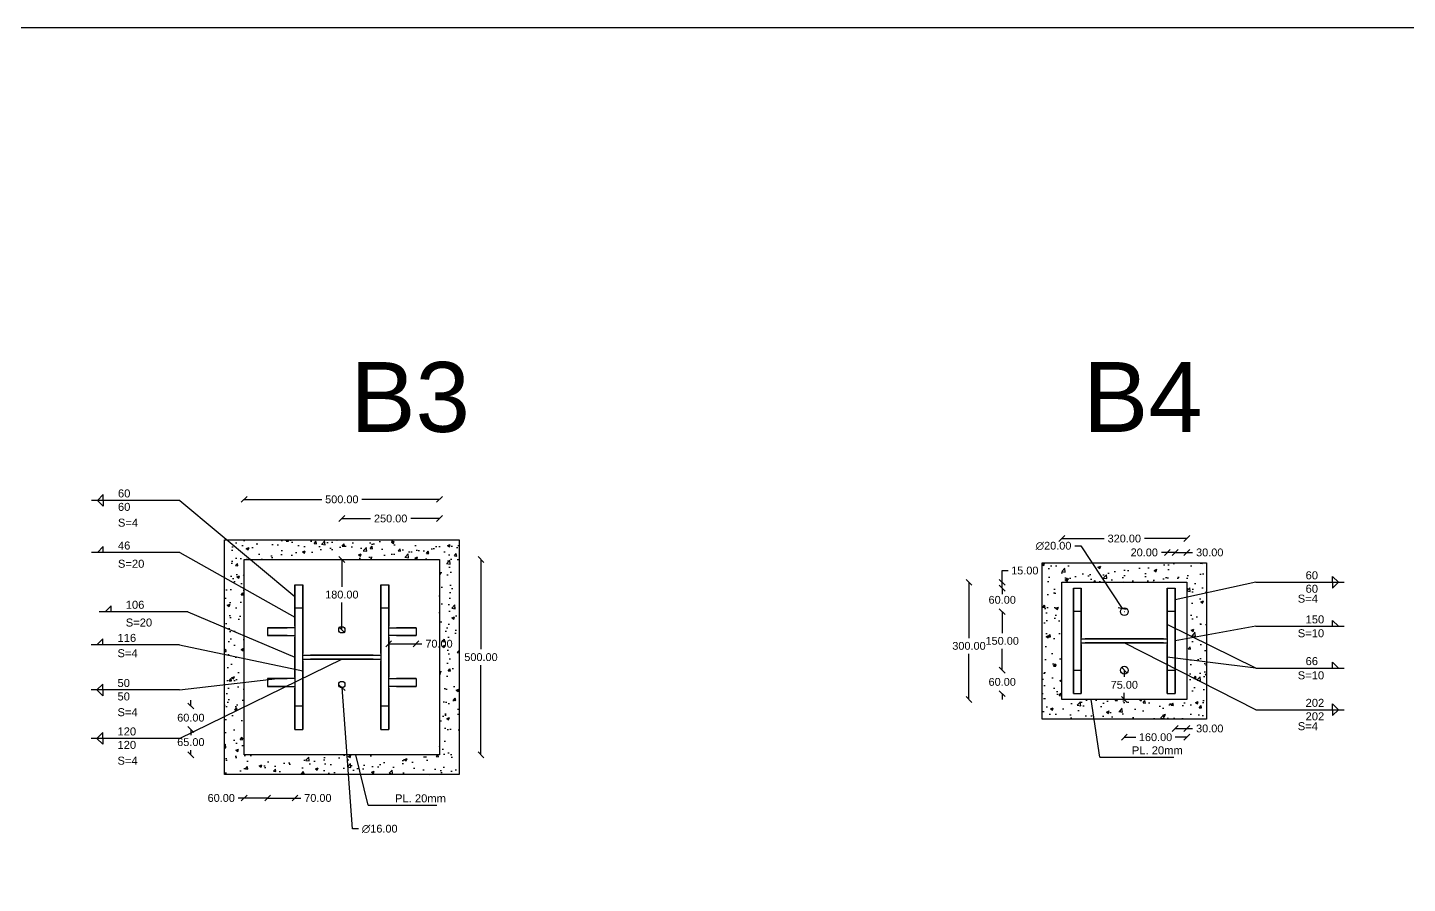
# Model space of a CAD drawing. Header units: inches. Extents: x -15 to 1885144, y -42615 to 866270.
# Drawn here: x 938041 to 941573, y 45027 to 47218 of the extents above; entities that cross this region are included whole.
import ezdxf

# ---------------------------------------------------------------- set-up
doc = ezdxf.new("R2010")
doc.units = ezdxf.units.IN
doc.header["$LTSCALE"] = 100
doc.header["$MEASUREMENT"] = 0
for name, color, linetype in [('bolt', 1, 'Continuous'), ('pedestal', 9, 'Continuous'), ('sections', 3, 'Continuous'), ('sections Dimensions', 6, 'Continuous'), ('text', 3, 'Continuous')]:
    doc.layers.add(name, color=color, linetype=linetype)
doc.layers.add('weld', color=2, linetype='Continuous', lineweight=35)
doc.styles.get("Standard").update_dxf_attribs({"font": 'arial.ttf'})
doc.dimstyles.new('connections', dxfattribs={"dimtxt": 20, "dimasz": 15, "dimexe": 0.0625, "dimexo": 0.0625, "dimgap": 10, "dimtad": 0, "dimtih": 1, "dimtoh": 1, "dimzin": 0, "dimdsep": 46, "dimtxsty": 'Standard', "dimblk": 'OBLIQUE', "dimcen": 0.09, "dimse1": 1, "dimse2": 1, "dimclrd": 256, "dimclre": 256, "dimclrt": 256, "dimadec": 0, "dimazin": 0, "dimtfac": 1, "dimtofl": 0, "dimtmove": 0, "dimatfit": 3, "dimfxl": 1, "dimtfillclr": 256, "dimtolj": 1, "dimtzin": 0, "dimlwe": -1, "dimarcsym": 0})
pattern_1 = [(50, (0, 0), (71.7260183, -6.2752135), [7.5, -82.5]), (355, (0, 0), (-13.8751334, 75.2192134), [6, -66]), (100.4514445, (5.98, -0.52), (57.8508847, 68.943999), [6.374019, -70.114211]), (46.1842, (0, 20), (106.724133, -16.551928), [11.25, -123.75]), (96.635635, (8.89, 18.62), (93.466195, 97.41186), [9.561034, -105.171376]), (351.184164, (0, 20), (93.466195, 97.41186), [9, -99]), (21, (10, 15), (59.6907052, -40.261889), [7.5, -82.5]), (326, (10, 15), (24.331533, 72.5150045), [6, -66]), (71.451445, (14.974, 11.645), (84.0222377, 32.2531153), [6.374019, -70.114211]), (37.5, (0, 0), (1.2159855, 33.2893854), [0, -65.2, 0, -67, 0, -66.25]), (7.5, (0, 0), (26.3069537, 39.4411712), [0, -38.2, 0, -63.7, 0, -25.25]), (327.5, (-22.3, 0), (53.3822436, -2.2554872), [0, -25, 0, -78, 0, -103.5]), (317.5, (-32.3, 0), (58.318617, 10.0104982), [0, -32.5, 0, -51.8, 0, -73.5])]

# ---------------------------------------------------------------- blocks, each defined once
blk = doc.blocks.new('_Oblique')
at = {"color": 0, "linetype": 'ByBlock', "lineweight": -2}
blk.add_line((-0.5, -0.5), (0.5, 0.5), dxfattribs=at)
blk = doc.blocks.new('*D417')
at = {"layer": 'Defpoints', "color": 0, "transparency": 16777216}
for p in [(939095, 46010.2), (938595, 45930.3), (939095, 45930.3)]:
    blk.add_point(p, dxfattribs=at)
at = {"layer": 'sections Dimensions', "lineweight": -2, "transparency": 16777216}
for p, q in [((938595, 46010.2), (938793.6, 46010.2)), ((939095, 46010.2), (938896.5, 46010.2))]:
    blk.add_line(p, q, dxfattribs=at)
at = {"layer": 'sections Dimensions', "lineweight": -2, "transparency": 16777216, "xscale": 15, "yscale": 15, "zscale": 15, "rotation": 180}
blk.add_blockref('_Oblique', (938595, 46010.2), dxfattribs=at)
at = {"layer": 'sections Dimensions', "lineweight": -2, "transparency": 16777216, "xscale": 15, "yscale": 15, "zscale": 15}
blk.add_blockref('_Oblique', (939095, 46010.2), dxfattribs=at)
at = {"layer": 'sections Dimensions', "transparency": 16777216, "insert": (938845, 46010.2), "char_height": 20, "attachment_point": 5}
blk.add_mtext('\\A1;500.00', dxfattribs=at)
blk = doc.blocks.new('*D414')
at = {"layer": 'Defpoints', "color": 0, "transparency": 16777216}
for p in [(939095, 45856.4), (939095, 45356.4), (939201.2, 45356.4)]:
    blk.add_point(p, dxfattribs=at)
at = {"layer": 'sections Dimensions', "lineweight": -2, "transparency": 16777216}
for p, q in [((939201.2, 45856.4), (939201.2, 45626.6)), ((939201.2, 45356.4), (939201.2, 45586.2))]:
    blk.add_line(p, q, dxfattribs=at)
at = {"layer": 'sections Dimensions', "lineweight": -2, "transparency": 16777216, "xscale": 15, "yscale": 15, "zscale": 15}
for p, rotation in [((939201.2, 45856.4), 90), ((939201.2, 45356.4), 270)]:
    blk.add_blockref('_Oblique', p, dxfattribs=dict(at, rotation=rotation))
at = {"layer": 'sections Dimensions', "transparency": 16777216, "insert": (939201.2, 45606.4), "char_height": 20, "attachment_point": 5}
blk.add_mtext('\\A1;500.00', dxfattribs=at)
blk = doc.blocks.new('*D415')
at = {"layer": 'Defpoints', "color": 0, "transparency": 16777216}
for p in [(938844.5, 45544.4), (938845.6, 45528.4)]:
    blk.add_point(p, dxfattribs=at)
at = {"layer": 'sections Dimensions', "transparency": 16777216}
for p, q in [((938845, 45536.3), (938845, 45536.5)), ((938845, 45536.4), (938845.1, 45536.4))]:
    blk.add_line(p, q, dxfattribs=at)
at = {"layer": 'sections Dimensions', "lineweight": -2, "transparency": 16777216}
for p, q in [((938872.3, 45166.8), (938845.6, 45528.4)), ((938887.3, 45166.8), (938872.3, 45166.8))]:
    blk.add_line(p, q, dxfattribs=at)
at = {"layer": 'sections Dimensions', "lineweight": -2, "transparency": 16777216, "xscale": 15, "yscale": 15, "zscale": 15, "rotation": 94.21216814716801}
blk.add_blockref('_Oblique', (938845.6, 45528.4), dxfattribs=at)
at = {"layer": 'sections Dimensions', "transparency": 16777216, "insert": (938941.9, 45166.8), "char_height": 20, "attachment_point": 5}
blk.add_mtext('\\A1;∅16.00', dxfattribs=at)
blk = doc.blocks.new('*D416')
at = {"layer": 'Defpoints', "color": 0, "transparency": 16777216}
for p in [(939095, 45961.2), (938845, 45750.3), (939095, 45750.3)]:
    blk.add_point(p, dxfattribs=at)
at = {"layer": 'sections Dimensions', "lineweight": -2, "transparency": 16777216}
for p, q in [((938845, 45961.2), (938918.4, 45961.2)), ((939095, 45961.2), (939021.7, 45961.2))]:
    blk.add_line(p, q, dxfattribs=at)
at = {"layer": 'sections Dimensions', "lineweight": -2, "transparency": 16777216, "xscale": 15, "yscale": 15, "zscale": 15, "rotation": 180}
blk.add_blockref('_Oblique', (938845, 45961.2), dxfattribs=at)
at = {"layer": 'sections Dimensions', "lineweight": -2, "transparency": 16777216, "xscale": 15, "yscale": 15, "zscale": 15}
blk.add_blockref('_Oblique', (939095, 45961.2), dxfattribs=at)
at = {"layer": 'sections Dimensions', "transparency": 16777216, "insert": (938970, 45961.2), "char_height": 20, "attachment_point": 5}
blk.add_mtext('\\A1;250.00', dxfattribs=at)
blk = doc.blocks.new('*D494')
at = {"layer": 'Defpoints', "color": 0, "transparency": 16777216}
for p in [(938656.3, 45481.4), (938458.5, 45421.4), (938656.3, 45421.4)]:
    blk.add_point(p, dxfattribs=at)
at = {"layer": 'sections Dimensions', "lineweight": -2, "transparency": 16777216}
for p, q in [((938458.5, 45481.4), (938458.5, 45496.4)), ((938458.5, 45421.4), (938458.5, 45406.4))]:
    blk.add_line(p, q, dxfattribs=at)
at = {"layer": 'sections Dimensions', "lineweight": -2, "transparency": 16777216, "xscale": 15, "yscale": 15, "zscale": 15}
for p, rotation in [((938458.5, 45481.4), 270), ((938458.5, 45421.4), 90)]:
    blk.add_blockref('_Oblique', p, dxfattribs=dict(at, rotation=rotation))
at = {"layer": 'sections Dimensions', "transparency": 16777216, "insert": (938458.5, 45451.4), "char_height": 20, "attachment_point": 5}
blk.add_mtext('\\A1;60.00', dxfattribs=at)
blk = doc.blocks.new('*D495')
at = {"layer": 'Defpoints', "color": 0, "transparency": 16777216}
for p in [(938655, 45447.6), (938725, 45447.6), (938725, 45245.9)]:
    blk.add_point(p, dxfattribs=at)
at = {"layer": 'sections Dimensions', "lineweight": -2, "transparency": 16777216}
for p, q in [((938655, 45245.9), (938725, 45245.9)), ((938725, 45245.9), (938740, 45245.9))]:
    blk.add_line(p, q, dxfattribs=at)
at = {"layer": 'sections Dimensions', "lineweight": -2, "transparency": 16777216, "xscale": 15, "yscale": 15, "zscale": 15, "rotation": 180}
blk.add_blockref('_Oblique', (938655, 45245.9), dxfattribs=at)
at = {"layer": 'sections Dimensions', "lineweight": -2, "transparency": 16777216, "xscale": 15, "yscale": 15, "zscale": 15}
blk.add_blockref('_Oblique', (938725, 45245.9), dxfattribs=at)
at = {"layer": 'sections Dimensions', "transparency": 16777216, "insert": (938783.7, 45245.9), "char_height": 20, "attachment_point": 5}
blk.add_mtext('\\A1;70.00', dxfattribs=at)
blk = doc.blocks.new('*D496')
at = {"layer": 'Defpoints', "color": 0, "transparency": 16777216}
for p in [(938656.3, 45421.4), (938458.5, 45356.4), (938656.3, 45356.4)]:
    blk.add_point(p, dxfattribs=at)
at = {"layer": 'sections Dimensions', "lineweight": -2, "transparency": 16777216}
for p, q in [((938458.5, 45421.4), (938458.5, 45409.1)), ((938458.5, 45356.4), (938458.5, 45368.7))]:
    blk.add_line(p, q, dxfattribs=at)
at = {"layer": 'sections Dimensions', "lineweight": -2, "transparency": 16777216, "xscale": 15, "yscale": 15, "zscale": 15}
for p, rotation in [((938458.5, 45421.4), 90), ((938458.5, 45356.4), 270)]:
    blk.add_blockref('_Oblique', p, dxfattribs=dict(at, rotation=rotation))
at = {"layer": 'sections Dimensions', "transparency": 16777216, "insert": (938458.5, 45388.9), "char_height": 20, "attachment_point": 5}
blk.add_mtext('\\A1;65.00', dxfattribs=at)
blk = doc.blocks.new('*D497')
at = {"layer": 'Defpoints', "color": 0, "transparency": 16777216}
for p in [(938595, 45447.6), (938655, 45447.6), (938595, 45245.9)]:
    blk.add_point(p, dxfattribs=at)
at = {"layer": 'sections Dimensions', "lineweight": -2, "transparency": 16777216}
for p, q in [((938595, 45245.9), (938580, 45245.9)), ((938655, 45245.9), (938595, 45245.9))]:
    blk.add_line(p, q, dxfattribs=at)
at = {"layer": 'sections Dimensions', "lineweight": -2, "transparency": 16777216, "xscale": 15, "yscale": 15, "zscale": 15, "rotation": 180}
blk.add_blockref('_Oblique', (938595, 45245.9), dxfattribs=at)
at = {"layer": 'sections Dimensions', "lineweight": -2, "transparency": 16777216, "xscale": 15, "yscale": 15, "zscale": 15}
blk.add_blockref('_Oblique', (938655, 45245.9), dxfattribs=at)
at = {"layer": 'sections Dimensions', "transparency": 16777216, "insert": (938536.3, 45245.9), "char_height": 20, "attachment_point": 5}
blk.add_mtext('\\A1;60.00', dxfattribs=at)
blk = doc.blocks.new('*D498')
at = {"layer": 'Defpoints', "color": 0, "transparency": 16777216}
for p in [(938845, 45856.4), (938845, 45856.4), (938845, 45676.4)]:
    blk.add_point(p, dxfattribs=at)
at = {"layer": 'sections Dimensions', "lineweight": -2, "transparency": 16777216}
for p, q in [((938845, 45856.4), (938845, 45786.6)), ((938845, 45676.4), (938845, 45746.2))]:
    blk.add_line(p, q, dxfattribs=at)
at = {"layer": 'sections Dimensions', "lineweight": -2, "transparency": 16777216, "xscale": 15, "yscale": 15, "zscale": 15}
for p, rotation in [((938845, 45856.4), 90), ((938845, 45676.4), 270)]:
    blk.add_blockref('_Oblique', p, dxfattribs=dict(at, rotation=rotation))
at = {"layer": 'sections Dimensions', "transparency": 16777216, "insert": (938845, 45766.4), "char_height": 20, "attachment_point": 5}
blk.add_mtext('\\A1;180.00', dxfattribs=at)
blk = doc.blocks.new('*D504')
at = {"layer": 'Defpoints', "color": 0, "transparency": 16777216}
for p in [(938965, 45681.4), (939035, 45681.4), (939035, 45640.7)]:
    blk.add_point(p, dxfattribs=at)
at = {"layer": 'sections Dimensions', "lineweight": -2, "transparency": 16777216}
for p, q in [((938965, 45640.7), (939035, 45640.7)), ((939035, 45640.7), (939050, 45640.7))]:
    blk.add_line(p, q, dxfattribs=at)
at = {"layer": 'sections Dimensions', "lineweight": -2, "transparency": 16777216, "xscale": 15, "yscale": 15, "zscale": 15, "rotation": 180}
blk.add_blockref('_Oblique', (938965, 45640.7), dxfattribs=at)
at = {"layer": 'sections Dimensions', "lineweight": -2, "transparency": 16777216, "xscale": 15, "yscale": 15, "zscale": 15}
blk.add_blockref('_Oblique', (939035, 45640.7), dxfattribs=at)
at = {"layer": 'sections Dimensions', "transparency": 16777216, "insert": (939093.7, 45640.7), "char_height": 20, "attachment_point": 5}
blk.add_mtext('\\A1;70.00', dxfattribs=at)
blk = doc.blocks.new('*D511')
at = {"layer": 'Defpoints', "color": 0, "transparency": 16777216}
for p in [(941008, 45909.9), (940688, 45853), (941008, 45853)]:
    blk.add_point(p, dxfattribs=at)
at = {"layer": 'sections Dimensions', "lineweight": -2, "transparency": 16777216}
for p, q in [((940688, 45909.9), (940796.5, 45909.9)), ((941008, 45909.9), (940899.5, 45909.9))]:
    blk.add_line(p, q, dxfattribs=at)
at = {"layer": 'sections Dimensions', "lineweight": -2, "transparency": 16777216, "xscale": 15, "yscale": 15, "zscale": 15, "rotation": 180}
blk.add_blockref('_Oblique', (940688, 45909.9), dxfattribs=at)
at = {"layer": 'sections Dimensions', "lineweight": -2, "transparency": 16777216, "xscale": 15, "yscale": 15, "zscale": 15}
blk.add_blockref('_Oblique', (941008, 45909.9), dxfattribs=at)
at = {"layer": 'sections Dimensions', "transparency": 16777216, "insert": (940848, 45909.9), "char_height": 20, "attachment_point": 5}
blk.add_mtext('\\A1;320.00', dxfattribs=at)
blk = doc.blocks.new('*D512')
at = {"layer": 'Defpoints', "color": 0, "transparency": 16777216}
for p in [(940918.4, 45798), (940450.4, 45498), (940918.4, 45498)]:
    blk.add_point(p, dxfattribs=at)
at = {"layer": 'sections Dimensions', "lineweight": -2, "transparency": 16777216}
for p, q in [((940450.4, 45798), (940450.4, 45655.4)), ((940450.4, 45498), (940450.4, 45615))]:
    blk.add_line(p, q, dxfattribs=at)
at = {"layer": 'sections Dimensions', "lineweight": -2, "transparency": 16777216, "xscale": 15, "yscale": 15, "zscale": 15}
for p, rotation in [((940450.4, 45798), 90), ((940450.4, 45498), 270)]:
    blk.add_blockref('_Oblique', p, dxfattribs=dict(at, rotation=rotation))
at = {"layer": 'sections Dimensions', "transparency": 16777216, "insert": (940450.4, 45635.2), "char_height": 20, "attachment_point": 5}
blk.add_mtext('\\A1;300.00', dxfattribs=at)
blk = doc.blocks.new('*D513')
at = {"layer": 'Defpoints', "color": 0, "transparency": 16777216}
for p in [(940628.4, 45573), (940535.5, 45513), (940628.4, 45513)]:
    blk.add_point(p, dxfattribs=at)
at = {"layer": 'sections Dimensions', "lineweight": -2, "transparency": 16777216}
for p, q in [((940535.5, 45573), (940535.5, 45588)), ((940535.5, 45513), (940535.5, 45498))]:
    blk.add_line(p, q, dxfattribs=at)
at = {"layer": 'sections Dimensions', "lineweight": -2, "transparency": 16777216, "xscale": 15, "yscale": 15, "zscale": 15}
for p, rotation in [((940535.5, 45573), 270), ((940535.5, 45513), 90)]:
    blk.add_blockref('_Oblique', p, dxfattribs=dict(at, rotation=rotation))
at = {"layer": 'sections Dimensions', "transparency": 16777216, "insert": (940535.5, 45543), "char_height": 20, "attachment_point": 5}
blk.add_mtext('\\A1;60.00', dxfattribs=at)
blk = doc.blocks.new('*D514')
at = {"layer": 'Defpoints', "color": 0, "transparency": 16777216}
for p in [(940628.4, 45723), (940535.5, 45573), (940628.4, 45573)]:
    blk.add_point(p, dxfattribs=at)
at = {"layer": 'sections Dimensions', "lineweight": -2, "transparency": 16777216}
for p, q in [((940535.5, 45723), (940535.5, 45668.2)), ((940535.5, 45573), (940535.5, 45627.8))]:
    blk.add_line(p, q, dxfattribs=at)
at = {"layer": 'sections Dimensions', "lineweight": -2, "transparency": 16777216, "xscale": 15, "yscale": 15, "zscale": 15}
for p, rotation in [((940535.5, 45723), 90), ((940535.5, 45573), 270)]:
    blk.add_blockref('_Oblique', p, dxfattribs=dict(at, rotation=rotation))
at = {"layer": 'sections Dimensions', "transparency": 16777216, "insert": (940535.5, 45648), "char_height": 20, "attachment_point": 5}
blk.add_mtext('\\A1;150.00', dxfattribs=at)
blk = doc.blocks.new('*D515')
at = {"layer": 'Defpoints', "color": 0, "transparency": 16777216}
for p in [(940535.5, 45783), (940628.4, 45783), (940628.4, 45723)]:
    blk.add_point(p, dxfattribs=at)
at = {"layer": 'sections Dimensions', "lineweight": -2, "transparency": 16777216}
for p, q in [((940535.5, 45783), (940535.5, 45798)), ((940535.5, 45723), (940535.5, 45708))]:
    blk.add_line(p, q, dxfattribs=at)
at = {"layer": 'sections Dimensions', "lineweight": -2, "transparency": 16777216, "xscale": 15, "yscale": 15, "zscale": 15}
for p, rotation in [((940535.5, 45783), 270), ((940535.5, 45723), 90)]:
    blk.add_blockref('_Oblique', p, dxfattribs=dict(at, rotation=rotation))
at = {"layer": 'sections Dimensions', "transparency": 16777216, "insert": (940535.5, 45753), "char_height": 20, "attachment_point": 5}
blk.add_mtext('\\A1;60.00', dxfattribs=at)
blk = doc.blocks.new('*D516')
at = {"layer": 'Defpoints', "color": 0, "transparency": 16777216}
for p in [(940535.5, 45798), (940628.4, 45798), (940628.4, 45783)]:
    blk.add_point(p, dxfattribs=at)
at = {"layer": 'sections Dimensions', "lineweight": -2, "transparency": 16777216}
for p, q in [((940535.5, 45798), (940535.5, 45828)), ((940535.5, 45828), (940550.5, 45828)), ((940535.5, 45783), (940535.5, 45768))]:
    blk.add_line(p, q, dxfattribs=at)
at = {"layer": 'sections Dimensions', "lineweight": -2, "transparency": 16777216, "xscale": 15, "yscale": 15, "zscale": 15}
for p, rotation in [((940535.5, 45798), 270), ((940535.5, 45783), 90)]:
    blk.add_blockref('_Oblique', p, dxfattribs=dict(at, rotation=rotation))
at = {"layer": 'sections Dimensions', "transparency": 16777216, "insert": (940593.3, 45828), "char_height": 20, "attachment_point": 5}
blk.add_mtext('\\A1;15.00', dxfattribs=at)
blk = doc.blocks.new('*D517')
at = {"layer": 'Defpoints', "color": 0, "transparency": 16777216}
for p in [(940958, 45874.4), (940958, 45838), (940978, 45838)]:
    blk.add_point(p, dxfattribs=at)
at = {"layer": 'sections Dimensions', "lineweight": -2, "transparency": 16777216}
for p, q in [((940958, 45874.4), (940943, 45874.4)), ((940978, 45874.4), (940958, 45874.4))]:
    blk.add_line(p, q, dxfattribs=at)
at = {"layer": 'sections Dimensions', "lineweight": -2, "transparency": 16777216, "xscale": 15, "yscale": 15, "zscale": 15, "rotation": 180}
blk.add_blockref('_Oblique', (940958, 45874.4), dxfattribs=at)
at = {"layer": 'sections Dimensions', "lineweight": -2, "transparency": 16777216, "xscale": 15, "yscale": 15, "zscale": 15}
blk.add_blockref('_Oblique', (940978, 45874.4), dxfattribs=at)
at = {"layer": 'sections Dimensions', "transparency": 16777216, "insert": (940899.1, 45874.4), "char_height": 20, "attachment_point": 5}
blk.add_mtext('\\A1;20.00', dxfattribs=at)
blk = doc.blocks.new('*D518')
at = {"layer": 'Defpoints', "color": 0, "transparency": 16777216}
for p in [(941008, 45874.4), (940978, 45838), (941008, 45838)]:
    blk.add_point(p, dxfattribs=at)
at = {"layer": 'sections Dimensions', "lineweight": -2, "transparency": 16777216}
for p, q in [((940978, 45874.4), (941008, 45874.4)), ((941008, 45874.4), (941023, 45874.4))]:
    blk.add_line(p, q, dxfattribs=at)
at = {"layer": 'sections Dimensions', "lineweight": -2, "transparency": 16777216, "xscale": 15, "yscale": 15, "zscale": 15, "rotation": 180}
blk.add_blockref('_Oblique', (940978, 45874.4), dxfattribs=at)
at = {"layer": 'sections Dimensions', "lineweight": -2, "transparency": 16777216, "xscale": 15, "yscale": 15, "zscale": 15}
blk.add_blockref('_Oblique', (941008, 45874.4), dxfattribs=at)
at = {"layer": 'sections Dimensions', "transparency": 16777216, "insert": (941066.7, 45874.4), "char_height": 20, "attachment_point": 5}
blk.add_mtext('\\A1;30.00', dxfattribs=at)
blk = doc.blocks.new('*D519')
at = {"layer": 'Defpoints', "color": 0, "transparency": 16777216}
for p in [(940978, 45465.4), (941008, 45465.4), (941008, 45423.8)]:
    blk.add_point(p, dxfattribs=at)
at = {"layer": 'sections Dimensions', "lineweight": -2, "transparency": 16777216}
for p, q in [((940978, 45423.8), (941008, 45423.8)), ((941008, 45423.8), (941023, 45423.8))]:
    blk.add_line(p, q, dxfattribs=at)
at = {"layer": 'sections Dimensions', "lineweight": -2, "transparency": 16777216, "xscale": 15, "yscale": 15, "zscale": 15, "rotation": 180}
blk.add_blockref('_Oblique', (940978, 45423.8), dxfattribs=at)
at = {"layer": 'sections Dimensions', "lineweight": -2, "transparency": 16777216, "xscale": 15, "yscale": 15, "zscale": 15}
blk.add_blockref('_Oblique', (941008, 45423.8), dxfattribs=at)
at = {"layer": 'sections Dimensions', "transparency": 16777216, "insert": (941066.7, 45423.8), "char_height": 20, "attachment_point": 5}
blk.add_mtext('\\A1;30.00', dxfattribs=at)
blk = doc.blocks.new('*D520')
at = {"layer": 'Defpoints', "color": 0, "transparency": 16777216}
for p in [(940848, 45573), (940848, 45498), (940848, 45498)]:
    blk.add_point(p, dxfattribs=at)
at = {"layer": 'sections Dimensions', "lineweight": -2, "transparency": 16777216}
for p, q in [((940848, 45573), (940848, 45555.7)), ((940848, 45498), (940848, 45515.3))]:
    blk.add_line(p, q, dxfattribs=at)
at = {"layer": 'sections Dimensions', "lineweight": -2, "transparency": 16777216, "xscale": 15, "yscale": 15, "zscale": 15}
for p, rotation in [((940848, 45573), 90), ((940848, 45498), 270)]:
    blk.add_blockref('_Oblique', p, dxfattribs=dict(at, rotation=rotation))
at = {"layer": 'sections Dimensions', "transparency": 16777216, "insert": (940848, 45535.5), "char_height": 20, "attachment_point": 5}
blk.add_mtext('\\A1;75.00', dxfattribs=at)
blk = doc.blocks.new('*D521')
at = {"layer": 'Defpoints', "color": 0, "transparency": 16777216}
for p in [(940848, 45525.4), (941008, 45450.4), (940848, 45401.4)]:
    blk.add_point(p, dxfattribs=at)
at = {"layer": 'sections Dimensions', "lineweight": -2, "transparency": 16777216}
for p, q in [((940848, 45401.4), (940877.5, 45401.4)), ((941008, 45401.4), (940978.5, 45401.4))]:
    blk.add_line(p, q, dxfattribs=at)
at = {"layer": 'sections Dimensions', "lineweight": -2, "transparency": 16777216, "xscale": 15, "yscale": 15, "zscale": 15, "rotation": 180}
blk.add_blockref('_Oblique', (940848, 45401.4), dxfattribs=at)
at = {"layer": 'sections Dimensions', "lineweight": -2, "transparency": 16777216, "xscale": 15, "yscale": 15, "zscale": 15}
blk.add_blockref('_Oblique', (941008, 45401.4), dxfattribs=at)
at = {"layer": 'sections Dimensions', "transparency": 16777216, "insert": (940928, 45401.4), "char_height": 20, "attachment_point": 5}
blk.add_mtext('\\A1;160.00', dxfattribs=at)
blk = doc.blocks.new('*D743')
at = {"layer": 'Defpoints', "color": 0, "ltscale": 10, "transparency": 16777216}
for p in [(940842.5, 45731.3), (940853.5, 45714.7)]:
    blk.add_point(p, dxfattribs=at)
at = {"layer": 'sections Dimensions', "lineweight": -2, "ltscale": 10, "transparency": 16777216}
for p, q in [((940721.4, 45891), (940736.4, 45891)), ((940736.4, 45891), (940842.5, 45731.3))]:
    blk.add_line(p, q, dxfattribs=at)
at = {"layer": 'sections Dimensions', "ltscale": 10, "transparency": 16777216}
for p, q in [((940847.9, 45723), (940848.1, 45723)), ((940848, 45722.9), (940848, 45723.1))]:
    blk.add_line(p, q, dxfattribs=at)
at = {"layer": 'sections Dimensions', "lineweight": -2, "ltscale": 10, "transparency": 16777216, "xscale": 15, "yscale": 15, "zscale": 15, "rotation": 303.596411469175}
blk.add_blockref('_Oblique', (940842.5, 45731.3), dxfattribs=at)
at = {"layer": 'sections Dimensions', "ltscale": 10, "transparency": 16777216, "insert": (940666.8, 45891), "char_height": 20, "attachment_point": 5}
blk.add_mtext('\\A1;∅20.00', dxfattribs=at)

msp = doc.modelspace()

# ---------------------------------------------------------------- hatches: boundary and pattern name
at = {"layer": 'pedestal', "ltscale": 0.01}
h = msp.add_hatch(dxfattribs=at)
h.set_pattern_fill('AR-CONC', color=256, scale=10)
h.set_pattern_definition(pattern_1)
h.paths.add_polyline_path([(938880.947, 45356.41), (938595.044, 45356.41), (938595.044, 45479.378), (938545.044, 45454.972), (938545.044, 45306.41), (938893.265, 45306.41)])
h.paths.add_polyline_path([(939145.044, 45906.41), (938551.743, 45906.41), (938611.502, 45856.41), (939095.044, 45856.41), (939095.044, 45356.41), (938880.947, 45356.41), (938893.265, 45306.41), (939145.044, 45306.41)])
h.paths.add_polyline_path([(938595.044, 45856.41), (938611.502, 45856.41), (938551.743, 45906.41), (938545.044, 45906.41), (938545.044, 45809.871), (938595.044, 45781.687)])
h.paths.add_polyline_path([(938595.044, 45781.687), (938545.044, 45809.871), (938545.044, 45682.725), (938595.044, 45661.527)])
h.paths.add_polyline_path([(938595.044, 45603.123), (938545.044, 45613.657), (938545.044, 45535.888), (938595.044, 45541.637)])
h.paths.add_polyline_path([(938595.044, 45661.527), (938545.044, 45682.725), (938545.044, 45613.657), (938595.044, 45603.123)])
h.paths.add_polyline_path([(938595.044, 45541.637), (938545.044, 45535.888), (938545.044, 45454.972), (938595.044, 45479.378)])
h = msp.add_hatch(dxfattribs=at)
h.set_pattern_fill('AR-CONC', color=256, scale=10)
h.set_pattern_definition(pattern_1)
h.paths.add_polyline_path([(941057.999, 45536.217), (941007.999, 45561.639), (941007.999, 45497.988), (940763.481, 45497.988), (940770.872, 45447.988), (941057.999, 45447.988)], flags=17)
h.paths.add_polyline_path([(940763.481, 45497.988), (940687.999, 45497.988), (940687.999, 45797.988), (941007.999, 45797.988), (941007.999, 45759.543), (941057.999, 45770.47), (941057.999, 45847.988), (940637.999, 45847.988), (940637.999, 45447.988), (940770.872, 45447.988)])
h.paths.add_polyline_path([(941057.999, 45770.47), (941007.999, 45759.543), (941007.999, 45665.424), (941025.874, 45656.642), (941057.999, 45662.45)], flags=17)
h.paths.add_polyline_path([(941057.999, 45640.86), (941025.874, 45656.642), (941007.999, 45653.411), (941007.999, 45599.941), (941057.999, 45593.894)], flags=17)
h.paths.add_polyline_path([(941057.999, 45593.894), (941007.999, 45599.941), (941007.999, 45561.639), (941057.999, 45536.217)], flags=17)

# ---------------------------------------------------------------- linework, layer by layer
at = {"layer": 'bolt'}
for centre, radius in [((940847.999, 45722.988), 10), ((938845.044, 45676.41), 8), ((940847.999, 45572.988), 10), ((938845.044, 45536.41), 8)]:
    msp.add_circle(centre, radius, dxfattribs=at)
at = {"layer": 'pedestal'}
for points in [[(938545.044, 45306.41), (938545.044, 45906.41), (939145.044, 45906.41), (939145.044, 45306.41)], [(941057.999, 45447.988), (940637.999, 45447.988), (940637.999, 45847.988), (941057.999, 45847.988)]]:
    msp.add_lwpolyline(points, close=True, dxfattribs=at)
at = {"layer": 'sections'}
for p, q in [((938725.044, 45731.41), (938725.044, 45791.41)), ((938725.044, 45791.41), (938745.044, 45791.41)), ((938745.044, 45791.41), (938745.044, 45731.41)), ((938945.044, 45731.41), (938945.044, 45791.41)), ((938945.044, 45791.41), (938965.044, 45791.41)), ((938965.044, 45791.41), (938965.044, 45731.41)), ((940717.999, 45722.988), (940717.999, 45782.988)), ((940717.999, 45782.988), (940737.999, 45782.988)), ((940737.999, 45782.988), (940737.999, 45722.988)), ((940957.999, 45722.988), (940957.999, 45782.988)), ((940957.999, 45782.988), (940977.999, 45782.988)), ((940977.999, 45782.988), (940977.999, 45722.988)), ((938725.044, 45731.41), (938725.044, 45481.41)), ((938745.044, 45731.41), (938725.044, 45731.41)), ((938745.044, 45481.41), (938745.044, 45731.41)), ((938945.044, 45731.41), (938945.044, 45481.41)), ((938965.044, 45731.41), (938945.044, 45731.41)), ((938965.044, 45481.41), (938965.044, 45731.41)), ((940717.999, 45722.988), (940717.999, 45572.988)), ((940737.999, 45722.988), (940717.999, 45722.988)), ((940737.999, 45572.988), (940737.999, 45722.988)), ((940957.999, 45722.988), (940957.999, 45572.988)), ((940977.999, 45722.988), (940957.999, 45722.988)), ((940977.999, 45572.988), (940977.999, 45722.988)), ((938725.044, 45681.41), (938655.044, 45681.41)), ((938655.044, 45681.41), (938655.044, 45661.41)), ((938965.044, 45681.41), (939035.044, 45681.41)), ((939035.044, 45681.41), (939035.044, 45661.41)), ((938655.044, 45661.41), (938725.044, 45661.41)), ((939035.044, 45661.41), (938965.044, 45661.41)), ((940737.999, 45652.988), (940957.999, 45652.988)), ((940737.999, 45642.988), (940957.999, 45642.988)), ((938745.044, 45611.41), (938945.044, 45611.41)), ((938745.044, 45601.41), (938945.044, 45601.41)), ((940717.999, 45572.988), (940737.999, 45572.988)), ((940717.999, 45572.988), (940717.999, 45512.988)), ((940737.999, 45512.988), (940737.999, 45572.988)), ((940957.999, 45572.988), (940977.999, 45572.988)), ((940957.999, 45572.988), (940957.999, 45512.988)), ((940977.999, 45512.988), (940977.999, 45572.988)), ((938725.044, 45551.41), (938655.044, 45551.41)), ((938655.044, 45551.41), (938655.044, 45531.41)), ((938655.044, 45531.41), (938725.044, 45531.41)), ((938965.044, 45551.41), (939035.044, 45551.41)), ((939035.044, 45531.41), (938965.044, 45531.41)), ((939035.044, 45551.41), (939035.044, 45531.41)), ((939035.044, 45551.41), (939035.044, 45531.41)), ((940717.999, 45512.988), (940737.999, 45512.988)), ((940957.999, 45512.988), (940977.999, 45512.988)), ((938725.044, 45481.41), (938745.044, 45481.41)), ((938725.044, 45481.41), (938725.044, 45421.41)), ((938745.044, 45421.41), (938745.044, 45481.41)), ((938945.044, 45481.41), (938965.044, 45481.41)), ((938945.044, 45481.41), (938945.044, 45421.41)), ((938965.044, 45421.41), (938965.044, 45481.41)), ((938725.044, 45421.41), (938745.044, 45421.41)), ((938945.044, 45421.41), (938965.044, 45421.41))]:
    msp.add_line(p, q, dxfattribs=at)
for points in [[(930129.126, 47217.725), (955759.855, 47217.725), (955759.855, 38877.268), (930129.126, 38877.268)], [(938595.044, 45356.41), (938595.044, 45856.41), (939095.044, 45856.41), (939095.044, 45356.41)], [(941007.999, 45497.988), (940687.999, 45497.988), (940687.999, 45797.988), (941007.999, 45797.988)]]:
    msp.add_lwpolyline(points, close=True, dxfattribs=at)
at = {"layer": 'sections Dimensions'}
for p, q in [((938219.224, 46007.76), (938204.224, 46007.76)), ((938234.224, 46022.76), (938219.224, 46007.76)), ((938234.224, 46007.76), (938219.224, 46007.76)), ((938234.224, 45992.76), (938219.224, 46007.76)), ((938234.224, 46007.76), (938234.224, 46022.76)), ((938430.612, 46007.76), (938234.224, 46007.76)), ((938234.224, 46007.76), (938234.224, 45992.76)), ((938234.224, 45889.373), (938219.224, 45874.373)), ((938234.224, 45874.373), (938234.224, 45889.373)), ((938219.224, 45874.373), (938204.224, 45874.373)), ((938234.224, 45874.373), (938219.224, 45874.373)), ((938430.612, 45874.373), (938234.224, 45874.373)), ((941381.207, 45798.183), (941381.207, 45813.183)), ((941381.207, 45813.183), (941396.207, 45798.183)), ((941184.818, 45798.183), (941381.207, 45798.183)), ((941381.207, 45798.183), (941396.207, 45798.183)), ((941381.207, 45798.183), (941381.207, 45783.183)), ((941381.207, 45783.183), (941396.207, 45798.183)), ((941396.207, 45798.183), (941411.207, 45798.183)), ((938239.224, 45722.762), (938224.224, 45722.762)), ((938254.224, 45737.762), (938239.224, 45722.762)), ((938254.224, 45722.762), (938239.224, 45722.762)), ((938254.224, 45722.762), (938254.224, 45737.762)), ((938450.612, 45722.762), (938254.224, 45722.762)), ((941184.818, 45685.376), (941381.207, 45685.376)), ((941381.207, 45685.376), (941381.207, 45700.376)), ((941381.207, 45700.376), (941396.207, 45685.376)), ((941381.207, 45685.376), (941396.207, 45685.376)), ((941396.207, 45685.376), (941411.207, 45685.376)), ((938218.113, 45637.998), (938203.113, 45637.998)), ((938233.113, 45652.998), (938218.113, 45637.998)), ((938233.113, 45637.998), (938218.113, 45637.998)), ((938233.113, 45637.998), (938233.113, 45652.998)), ((938429.502, 45637.998), (938233.113, 45637.998)), ((941184.818, 45578.557), (941381.207, 45578.557)), ((941381.207, 45578.557), (941381.207, 45593.557)), ((941381.207, 45593.557), (941396.207, 45578.557)), ((941381.207, 45578.557), (941396.207, 45578.557)), ((941396.207, 45578.557), (941411.207, 45578.557)), ((938233.113, 45537.604), (938218.113, 45522.604)), ((938233.113, 45522.604), (938233.113, 45537.604)), ((938218.113, 45522.604), (938203.113, 45522.604)), ((938233.113, 45522.604), (938218.113, 45522.604)), ((938233.113, 45507.604), (938218.113, 45522.604)), ((938429.502, 45522.604), (938233.113, 45522.604)), ((938233.113, 45522.604), (938233.113, 45507.604)), ((940785.328, 45350.191), (940763.481, 45497.988)), ((941184.818, 45471.738), (941381.207, 45471.738)), ((941381.207, 45471.738), (941381.207, 45486.738)), ((941381.207, 45486.738), (941396.207, 45471.738)), ((941381.207, 45471.738), (941396.207, 45471.738)), ((941381.207, 45471.738), (941381.207, 45456.738)), ((941381.207, 45456.738), (941396.207, 45471.738)), ((941396.207, 45471.738), (941411.207, 45471.738)), ((938218.113, 45398.573), (938203.113, 45398.573)), ((938233.113, 45413.573), (938218.113, 45398.573)), ((938233.113, 45398.573), (938218.113, 45398.573)), ((938233.113, 45383.573), (938218.113, 45398.573)), ((938233.113, 45398.573), (938233.113, 45413.573)), ((938429.502, 45398.573), (938233.113, 45398.573)), ((938233.113, 45398.573), (938233.113, 45383.573)), ((938912.746, 45227.334), (938880.947, 45356.41)), ((940785.328, 45350.191), (940974.684, 45350.191)), ((938912.746, 45227.334), (939088.5, 45227.334))]:
    msp.add_line(p, q, dxfattribs=at)
at = {"layer": 'sections Dimensions', "ltscale": 10}
for p, q in [((938430.612, 46007.76), (938725.044, 45761.41)), ((938430.612, 45874.373), (938725.044, 45708.41)), ((941184.818, 45798.183), (940977.999, 45752.988)), ((938450.612, 45722.762), (938725.044, 45606.41)), ((941184.818, 45578.557), (940957.999, 45689.988)), ((941184.818, 45685.376), (940977.999, 45647.988)), ((938429.502, 45637.998), (938745.044, 45571.521)), ((941184.818, 45471.738), (940847.999, 45642.988)), ((938429.502, 45398.573), (938845.044, 45601.41)), ((941184.818, 45578.557), (940957.999, 45605.988)), ((938429.502, 45522.604), (938680.044, 45551.41))]:
    msp.add_line(p, q, dxfattribs=at)
at = {"layer": 'weld', "ltscale": 10}
for p, q in [((938725.044, 45731.41), (938725.044, 45791.41)), ((938745.044, 45791.41), (938745.044, 45731.41)), ((938945.044, 45791.41), (938945.044, 45731.41)), ((938965.044, 45791.41), (938965.044, 45731.41)), ((940717.999, 45782.988), (940717.999, 45722.988)), ((940737.999, 45782.988), (940737.999, 45722.988)), ((940957.999, 45782.988), (940957.999, 45722.988)), ((940977.999, 45782.988), (940977.999, 45722.988)), ((938725.044, 45685.41), (938725.044, 45731.41)), ((938745.044, 45731.41), (938745.044, 45615.41)), ((938945.044, 45731.41), (938945.044, 45615.41)), ((938965.044, 45685.41), (938965.044, 45731.41)), ((940717.999, 45722.988), (940717.999, 45572.988)), ((940737.999, 45722.988), (940737.999, 45656.988)), ((940957.999, 45722.988), (940957.999, 45656.988)), ((940977.999, 45722.988), (940977.999, 45572.988)), ((938655.044, 45681.41), (938705.044, 45681.41)), ((939035.044, 45681.41), (938985.044, 45681.41)), ((938655.044, 45661.41), (938705.044, 45661.41)), ((938725.044, 45555.41), (938725.044, 45657.41)), ((938965.044, 45555.41), (938965.044, 45657.41)), ((939035.044, 45661.41), (938985.044, 45661.41)), ((940737.999, 45572.988), (940737.999, 45638.988)), ((940747.999, 45652.988), (940947.999, 45652.988)), ((940747.999, 45642.988), (940947.999, 45642.988)), ((940957.999, 45572.988), (940957.999, 45638.988)), ((938765.044, 45611.41), (938925.044, 45611.41)), ((938765.044, 45601.41), (938925.044, 45601.41)), ((938745.044, 45597.41), (938745.044, 45481.41)), ((938945.044, 45597.41), (938945.044, 45481.41)), ((940717.999, 45572.988), (940717.999, 45512.988)), ((940737.999, 45512.988), (940737.999, 45572.988)), ((940957.999, 45512.988), (940957.999, 45572.988)), ((940977.999, 45572.988), (940977.999, 45512.988)), ((938655.044, 45551.41), (938705.044, 45551.41)), ((938655.044, 45531.41), (938705.044, 45531.41)), ((939035.044, 45551.41), (938985.044, 45551.41)), ((939035.044, 45531.41), (938985.044, 45531.41)), ((938725.044, 45481.41), (938725.044, 45527.41)), ((938965.044, 45481.41), (938965.044, 45527.41)), ((938725.044, 45421.41), (938725.044, 45481.41)), ((938745.044, 45481.41), (938745.044, 45421.41)), ((938945.044, 45481.41), (938945.044, 45421.41)), ((938965.044, 45421.41), (938965.044, 45481.41))]:
    msp.add_line(p, q, dxfattribs=at)

# ---------------------------------------------------------------- texts
at = {"layer": 'sections Dimensions'}
for s, p in [('60', (938271.845, 46015.228)), ('60', (938271.845, 45980.785)), ('S=4', (938271.845, 45940.463)), ('46', (938271.845, 45881.842)), ('S=20', (938271.845, 45835.241)), ('60', (941312.057, 45805.651)), ('60', (941312.057, 45771.208)), ('106', (938291.845, 45730.231)), ('S=4', (941291.983, 45745.934)), ('S=20', (938291.845, 45684.799)), ('150', (941312.057, 45692.844)), ('S=10', (941291.983, 45657.37)), ('116', (938270.734, 45645.467)), ('S=4', (938270.734, 45606.266)), ('66', (941312.057, 45586.026)), ('S=10', (941291.983, 45549.653)), ('50', (938270.734, 45530.073)), ('50', (938270.734, 45495.63)), ('202', (941312.057, 45479.207)), ('S=4', (938270.734, 45455.308)), ('202', (941312.057, 45444.764)), ('120', (938270.734, 45406.041)), ('S=4', (941291.983, 45419.49)), ('120', (938270.734, 45371.598)), ('PL. 20mm', (940867.348, 45357.659)), ('S=4', (938270.734, 45331.276)), ('PL. 20mm', (938981.164, 45234.802))]:
    msp.add_text(s, height=20.4789, dxfattribs=at).set_placement(p)
at = {"layer": 'text'}
for s, p in [('B3', (938866.945, 46182.802)), ('B4', (940742.598, 46182.802))]:
    msp.add_text(s, height=179.0584, dxfattribs=at).set_placement(p)

# ---------------------------------------------------------------- dimensions: what is measured, and where the dimension line sits
at = {"layer": 'sections Dimensions'}
for base, p1, p2, picture, middle in [((939095.044, 46010.228), (938595.044, 45930.269), (939095.044, 45930.269), '*D417', (938845.044, 46010.228)), ((939095.044, 45961.205), (938845.044, 45750.269), (939095.044, 45750.269), '*D416', (938970.044, 45961.205)), ((941007.999, 45909.905), (940687.999, 45853.023), (941007.999, 45853.023), '*D511', (940847.999, 45909.905)), ((940957.999, 45874.442), (940977.999, 45838.023), (940957.999, 45838.023), '*D517', (940899.117, 45874.442)), ((941007.999, 45874.442), (940977.999, 45838.023), (941007.999, 45838.023), '*D518', (941066.703, 45874.442)), ((939035.044, 45640.676), (938965.044, 45681.41), (939035.044, 45681.41), '*D504', (939093.673, 45640.676)), ((940847.999, 45401.425), (941007.999, 45450.414), (940847.999, 45525.414), '*D521', (940927.999, 45401.425)), ((941007.999, 45423.825), (940977.999, 45465.414), (941007.999, 45465.414), '*D519', (941066.703, 45423.825)), ((938595.044, 45245.927), (938655.044, 45447.649), (938595.044, 45447.649), '*D497', (938536.279, 45245.927)), ((938725.044, 45245.927), (938655.044, 45447.649), (938725.044, 45447.649), '*D495', (938783.673, 45245.927))]:
    dim = msp.add_linear_dim(base=base, p1=p1, p2=p2, dimstyle='connections', dxfattribs=at)
    dim.commit()
    dim.dimension.update_dxf_attribs({"geometry": picture, "text_midpoint": middle})
at = {"layer": 'sections Dimensions', "ltscale": 10}
dim = msp.add_diameter_dim_2p(p1=(940853.532, 45714.658), p2=(940842.465, 45731.317), dimstyle='connections', dxfattribs=at)
dim.commit()
dim.dimension.update_dxf_attribs({"geometry": '*D743', "text_midpoint": (940666.766, 45891.046), "dimtype": 163})
at = {"layer": 'sections Dimensions'}
for base, p1, p2, picture, middle in [((938845.044, 45856.41), (938845.044, 45676.41), (938845.044, 45856.41), '*D498', (938845.044, 45766.41)), ((939201.19, 45356.41), (939095.044, 45856.41), (939095.044, 45356.41), '*D414', (939201.19, 45606.41)), ((940535.501, 45797.988), (940628.383, 45782.988), (940628.383, 45797.988), '*D516', (940593.27, 45827.988)), ((940535.501, 45782.988), (940628.383, 45722.988), (940628.383, 45782.988), '*D515', (940535.501, 45752.988)), ((940535.501, 45572.988), (940628.383, 45722.988), (940628.383, 45572.988), '*D514', (940535.501, 45647.988)), ((940535.501, 45512.988), (940628.383, 45572.988), (940628.383, 45512.988), '*D513', (940535.501, 45542.988)), ((940847.999, 45497.988), (940847.999, 45572.988), (940847.999, 45497.988), '*D520', (940847.999, 45535.488)), ((938458.535, 45421.41), (938656.29, 45481.41), (938656.29, 45421.41), '*D494', (938458.535, 45451.41)), ((938458.535, 45356.41), (938656.29, 45421.41), (938656.29, 45356.41), '*D496', (938458.535, 45388.91))]:
    dim = msp.add_linear_dim(base=base, p1=p1, p2=p2, angle=90, dimstyle='connections', dxfattribs=at)
    dim.commit()
    dim.dimension.update_dxf_attribs({"geometry": picture, "text_midpoint": middle})
dim = msp.add_linear_dim(base=(940450.38, 45497.988), p1=(940918.383, 45797.988), p2=(940918.383, 45497.988), angle=90, dimstyle='connections', dxfattribs=at)
dim.commit()
dim.dimension.update_dxf_attribs({"geometry": '*D512', "text_midpoint": (940450.38, 45635.199), "dimtype": 160})
dim = msp.add_diameter_dim_2p(p1=(938844.456, 45544.388), p2=(938845.632, 45528.431), dimstyle='connections', dxfattribs=at)
dim.commit()
dim.dimension.update_dxf_attribs({"geometry": '*D415', "text_midpoint": (938941.854, 45166.829), "dimtype": 163})

doc.saveas('drawing.dxf')
